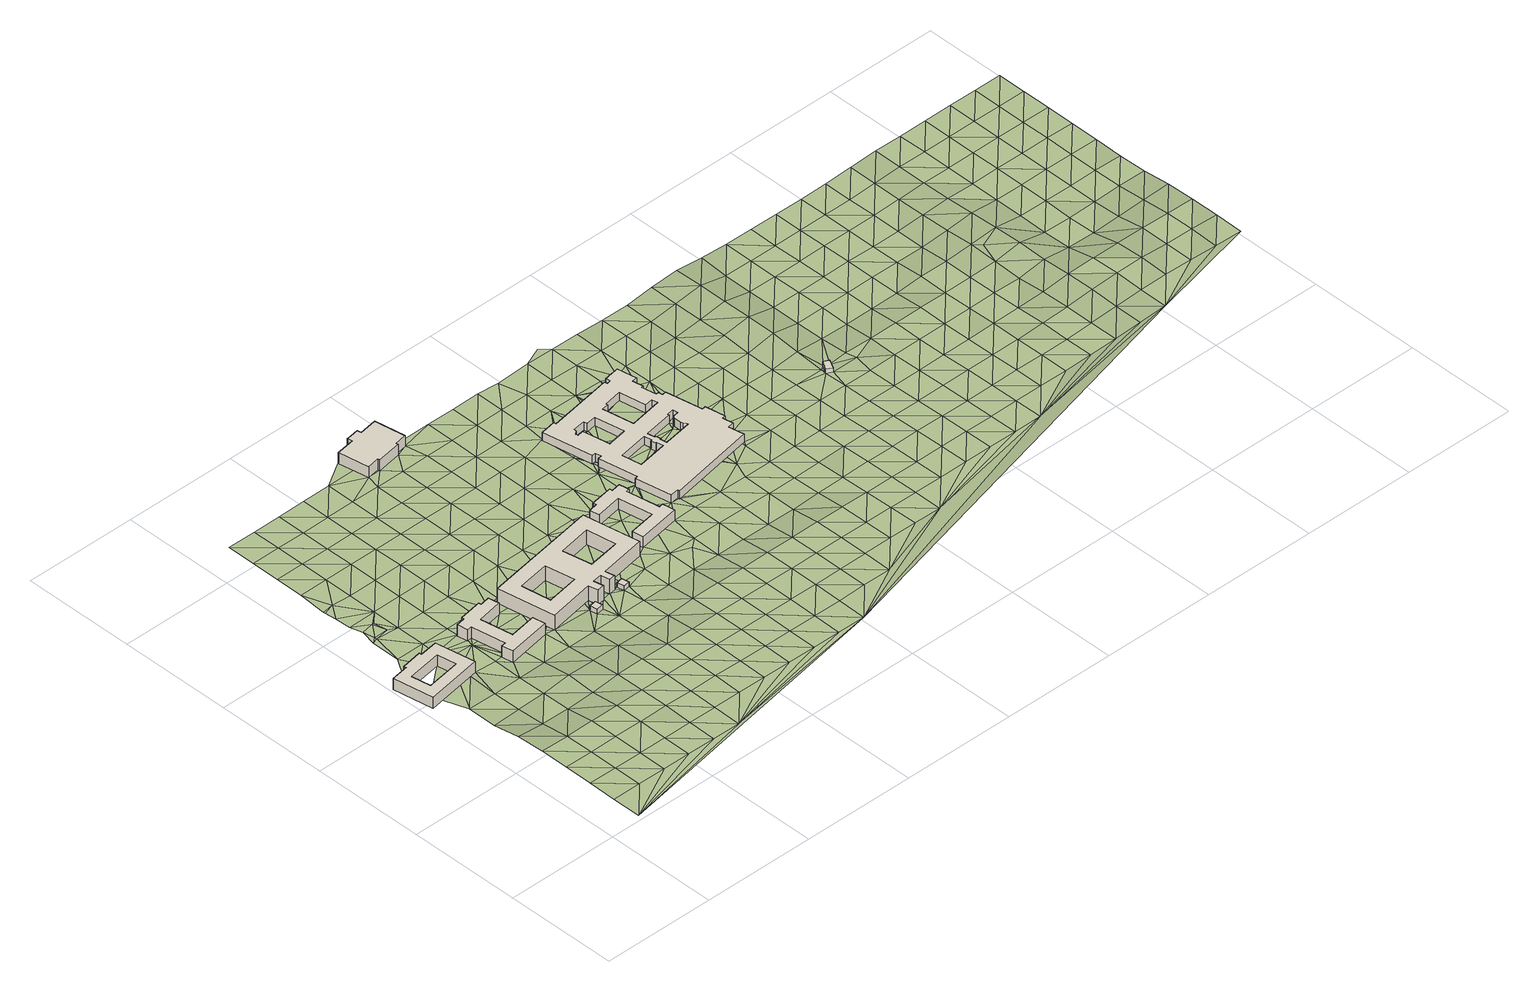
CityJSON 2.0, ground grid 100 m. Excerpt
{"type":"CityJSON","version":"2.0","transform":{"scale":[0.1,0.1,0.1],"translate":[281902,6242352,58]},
"CityObjects":{
"building1":{"type":"Building","attributes":{"osm_address":"Post Graduate Residence Bellville 7530 Cape Town","osm_beds":"91","osm_building":"dormitory","osm_building:levels":"3","osm_residential":"university","osm_type":"multipolygon","footprint":{"type":"Polygon"},"plus_code":"4FRW3J8R+39J","ground_height":60.79,"building_height":9.7,"roof_height":70.49},"geometry":[{"type":"Solid","lod":"1","boundaries":[[[[0,1,2,3]],[[1,4,5,2]],[[4,6,7,5]],[[6,8,9,7]],[[8,10,11,9]],[[10,12,13,11]],[[12,14,15,13]],[[14,0,3,15]],[[16,17,18,19]],[[17,20,21,18]],[[20,22,23,21]],[[22,16,19,23]],[[3,2,5,7,9,11,13,15],[19,18,21,23]],[[14,12,10,8,6,4,1,0],[22,20,17,16]]]]}]},
"building2":{"type":"Building","attributes":{"osm_address":"Anglo Residence Bellville 7530 Cape Town","osm_beds":"112","osm_building":"dormitory","osm_building:levels":"3","osm_residential":"university","footprint":{"type":"Polygon"},"plus_code":"4FRW3J8R+3GW","ground_height":60.95,"building_height":9.7,"roof_height":70.65},"geometry":[{"type":"Solid","lod":"1","boundaries":[[[[24,25,26,27]],[[25,28,29,26]],[[28,30,31,29]],[[30,32,33,31]],[[32,34,35,33]],[[34,36,37,35]],[[36,38,39,37]],[[38,40,41,39]],[[40,42,43,41]],[[42,44,45,43]],[[44,46,47,45]],[[46,48,49,47]],[[48,50,51,49]],[[50,52,53,51]],[[52,54,55,53]],[[54,24,27,55]],[[27,26,29,31,33,35,37,39,41,43,45,47,49,51,53,55]],[[54,52,50,48,46,44,42,40,38,36,34,32,30,28,25,24]]]]}]},
"building3":{"type":"Building","attributes":{"osm_building":"yes","osm_building:levels":"1","footprint":{"type":"Polygon"},"plus_code":"4FRW3J7R+XVM","ground_height":61.16,"building_height":4.1,"roof_height":65.26},"geometry":[{"type":"Solid","lod":"1","boundaries":[[[[56,57,58,59]],[[57,60,61,58]],[[60,62,63,61]],[[62,56,59,63]],[[59,58,61,63]],[[62,60,57,56]]]]}]},
"building4":{"type":"Building","attributes":{"osm_address":"Freedom Square Residence Bellville 7530 Cape Town","osm_beds":"390","osm_building":"dormitory","osm_building:levels":"4","osm_male":"yes","osm_note":"bld is 3 levels mostly; with 4 levels at the turrets","osm_residential":"university","osm_type":"multipolygon","footprint":{"type":"Polygon"},"plus_code":"4FRW3J8R+4WF","ground_height":61.73,"building_height":12.5,"roof_height":74.23},"geometry":[{"type":"Solid","lod":"1","boundaries":[[[[64,65,66,67]],[[65,68,69,66]],[[68,70,71,69]],[[70,72,73,71]],[[72,74,75,73]],[[74,76,77,75]],[[76,78,79,77]],[[78,80,81,79]],[[80,82,83,81]],[[82,84,85,83]],[[84,86,87,85]],[[86,88,89,87]],[[88,64,67,89]],[[90,91,92,93]],[[91,94,95,92]],[[94,96,97,95]],[[96,90,93,97]],[[98,99,100,101]],[[99,102,103,100]],[[102,104,105,103]],[[104,98,101,105]],[[67,66,69,71,73,75,77,79,81,83,85,87,89],[93,92,95,97],[101,100,103,105]],[[88,86,84,82,80,78,76,74,72,70,68,65,64],[96,94,91,90],[104,102,99,98]]]]}]},
"building5":{"type":"Building","attributes":{"osm_building":"yes","osm_building:levels":"1","footprint":{"type":"Polygon"},"plus_code":"4FRW3J8V+222","ground_height":61.37,"building_height":4.1,"roof_height":65.47},"geometry":[{"type":"Solid","lod":"1","boundaries":[[[[106,107,108,109]],[[107,110,111,108]],[[110,112,113,111]],[[112,106,109,113]],[[109,108,111,113]],[[112,110,107,106]]]]}]},
"building6":{"type":"Building","attributes":{"osm_address":"Post Graduate Study and Student Services Bellville 7530 Cape Town","osm_building":"university","osm_building:levels":"3","footprint":{"type":"Polygon"},"plus_code":"4FRW3J8R+RWR","ground_height":62.61,"building_height":9.7,"roof_height":72.31},"geometry":[{"type":"Solid","lod":"1","boundaries":[[[[114,115,116,117,118,119]],[[115,120,121,116]],[[120,122,123,121]],[[122,124,125,123]],[[124,126,127,125]],[[126,128,129,127]],[[128,130,131,129]],[[130,132,133,131]],[[132,134,135,133]],[[134,136,137,135]],[[136,138,139,137]],[[138,140,141,139]],[[140,142,143,144,145,141]],[[142,114,119,118,117,145,144,143]],[[117,116,121,123,125,127,129,131,133,135,137,139,141,145]],[[142,140,138,136,134,132,130,128,126,124,122,120,115,114]]]]}]},
"building7":{"type":"Building","attributes":{"osm_address":"De Beers Residence Bellville 7530 Cape Town","osm_beds":"112","osm_building":"dormitory","osm_building:levels":"3","osm_residential":"university","footprint":{"type":"Polygon"},"plus_code":"4FRW3J8V+57H","ground_height":61.99,"building_height":9.7,"roof_height":71.69},"geometry":[{"type":"Solid","lod":"1","boundaries":[[[[146,147,148,149]],[[147,150,151,148]],[[150,152,153,151]],[[152,154,155,153]],[[154,156,157,155]],[[156,158,159,157]],[[158,160,161,159]],[[160,162,163,161]],[[162,164,165,163]],[[164,166,167,165]],[[166,168,169,167]],[[168,170,171,169]],[[170,172,173,171]],[[172,174,175,173]],[[174,176,177,175]],[[176,146,149,177]],[[149,148,151,153,155,157,159,161,163,165,167,169,171,173,175,177]],[[176,174,172,170,168,166,164,162,160,158,156,154,152,150,147,146]]]]}]},
"building8":{"type":"Building","attributes":{"osm_address":"Mechanical and Industrial Engineering - Mechatronics Bellville 7530 Cape Town","osm_building":"university","osm_building:levels":"2","osm_type":"multipolygon","footprint":{"type":"Polygon"},"plus_code":"4FRW3J8V+9GJ","ground_height":62.05,"building_height":6.9,"roof_height":68.95},"geometry":[{"type":"Solid","lod":"1","boundaries":[[[[178,179,180,181]],[[179,182,183,180]],[[182,184,185,183]],[[184,186,187,185]],[[186,188,189,187]],[[188,190,191,189]],[[190,192,193,191]],[[192,194,195,193]],[[194,196,197,195]],[[196,198,199,197]],[[198,200,201,199]],[[200,202,203,201]],[[202,204,205,203]],[[204,206,207,205]],[[206,208,209,207]],[[208,210,211,209]],[[210,212,213,211]],[[212,214,215,213]],[[214,216,217,215]],[[216,218,219,217]],[[218,220,221,219]],[[220,222,223,221]],[[222,224,225,223]],[[224,226,227,225]],[[226,228,229,227]],[[228,230,231,229]],[[230,232,233,231]],[[232,234,235,233]],[[234,236,237,235]],[[236,238,239,237]],[[238,240,241,239]],[[240,178,181,241]],[[242,243,244,245]],[[243,246,247,244]],[[246,248,249,247]],[[248,250,251,249]],[[250,252,253,251]],[[252,254,255,253]],[[254,256,257,255]],[[256,242,245,257]],[[258,259,260,261]],[[259,262,263,260]],[[262,264,265,263]],[[264,266,267,265]],[[266,268,269,267]],[[268,270,271,269]],[[270,272,273,271]],[[272,274,275,273]],[[274,276,277,275]],[[276,278,279,277]],[[278,280,281,279]],[[280,282,283,281]],[[282,284,285,283]],[[284,286,287,285]],[[286,288,289,287]],[[288,258,261,289]],[[290,291,292,293]],[[291,294,295,292]],[[294,296,297,295]],[[296,298,299,297]],[[298,300,301,299]],[[300,302,303,301]],[[302,304,305,303]],[[304,306,307,305]],[[306,308,309,307]],[[308,310,311,309]],[[310,290,293,311]],[[312,313,314,315]],[[313,316,317,314]],[[316,318,319,317]],[[318,320,321,319]],[[320,322,323,321]],[[322,324,325,323]],[[324,326,327,325]],[[326,312,315,327]],[[181,180,183,185,187,189,191,193,195,197,199,201,203,205,207,209,211,213,215,217,219,221,223,225,227,229,231,233,235,237,239,241],[245,244,247,249,251,253,255,257],[261,260,263,265,267,269,271,273,275,277,279,281,283,285,287,289],[293,292,295,297,299,301,303,305,307,309,311],[315,314,317,319,321,323,325,327]],[[240,238,236,234,232,230,228,226,224,222,220,218,216,214,212,210,208,206,204,202,200,198,196,194,192,190,188,186,184,182,179,178],[256,254,252,250,248,246,243,242],[288,286,284,282,280,278,276,274,272,270,268,266,264,262,259,258],[310,308,306,304,302,300,298,296,294,291,290],[326,324,322,320,318,316,313,312]]]]}]},
"building9":{"type":"Building","attributes":{"osm_address":"Bellville Cape Town","osm_building":"guardhouse","osm_building:levels":"1","footprint":{"type":"Polygon"},"plus_code":"4FRW3J8W+763","ground_height":60.58,"building_height":4.1,"roof_height":64.68},"geometry":[{"type":"Solid","lod":"1","boundaries":[[[[328,329,330,331]],[[329,332,333,330]],[[332,334,335,333]],[[334,328,331,335]],[[331,330,333,335]],[[334,332,329,328]]]]}]},
"terrain1":{"type":"TINRelief","geometry":[{"type":"CompositeSurface","lod":"1","boundaries":[[[336,337,338]],[[339,336,338]],[[339,340,341]],[[338,340,339]],[[342,338,337]],[[343,341,344]],[[344,341,340]],[[343,345,346]],[[338,342,340]],[[345,343,344]],[[342,337,347]],[[348,346,349]],[[350,344,340]],[[349,346,345]],[[350,340,342]],[[351,348,352]],[[353,345,344]],[[352,348,349]],[[354,351,22]],[[350,353,344]],[[347,337,355]],[[356,351,352]],[[347,350,342]],[[349,345,357]],[[353,358,345]],[[359,360,361]],[[354,22,362]],[[351,356,363]],[[361,364,365]],[[22,351,363]],[[364,362,365]],[[345,358,357]],[[366,352,349]],[[367,353,350]],[[350,347,368]],[[355,337,369]],[[352,366,356]],[[349,357,366]],[[370,359,371]],[[353,367,358]],[[350,368,367]],[[372,361,365]],[[363,356,6]],[[361,373,359]],[[363,6,22]],[[372,365,362]],[[374,370,371]],[[374,375,370]],[[371,359,373]],[[356,376,6]],[[358,377,357]],[[361,372,373]],[[356,366,376]],[[371,378,374]],[[368,347,355]],[[374,379,375]],[[380,375,379]],[[358,367,377]],[[381,362,22]],[[22,6,381]],[[379,374,378]],[[357,382,366]],[[383,384,385]],[[386,371,373]],[[362,381,372]],[[378,371,386]],[[383,387,384]],[[385,380,388]],[[368,389,367]],[[376,390,6]],[[382,357,377]],[[391,379,378]],[[380,379,388]],[[392,387,383]],[[389,368,355]],[[386,391,378]],[[383,385,388]],[[393,376,366]],[[372,394,373]],[[390,381,6]],[[388,379,391]],[[367,395,377]],[[391,386,388]],[[393,366,382]],[[390,376,46]],[[386,373,396]],[[397,372,381]],[[395,367,389]],[[372,397,394]],[[392,383,398]],[[390,46,44]],[[381,390,44]],[[388,399,383]],[[376,400,46]],[[382,377,401]],[[396,373,394]],[[392,398,402]],[[400,376,393]],[[44,46,42]],[[389,355,369]],[[381,44,42]],[[401,377,395]],[[383,399,398]],[[388,386,403]],[[381,404,397]],[[386,396,405]],[[394,397,404]],[[406,42,46]],[[393,382,407]],[[402,408,409]],[[406,381,42]],[[406,46,400]],[[389,410,395]],[[411,394,404]],[[394,412,396]],[[407,382,401]],[[405,403,386]],[[402,398,408]],[[394,411,412]],[[413,404,381]],[[414,399,388]],[[369,410,389]],[[404,415,411]],[[393,416,400]],[[413,381,406]],[[417,409,418]],[[401,395,419]],[[416,393,407]],[[388,403,414]],[[409,408,418]],[[415,404,413]],[[396,412,420]],[[420,405,396]],[[398,399,421]],[[410,419,395]],[[412,411,420]],[[406,400,422]],[[420,411,415]],[[369,337,423]],[[407,401,424]],[[408,398,421]],[[400,416,425]],[[421,399,414]],[[417,418,426]],[[413,427,415]],[[419,424,401]],[[428,413,406]],[[422,400,425]],[[369,429,410]],[[430,403,405]],[[427,420,415]],[[431,405,420]],[[408,432,418]],[[422,428,406]],[[410,429,419]],[[433,416,407]],[[424,434,407]],[[435,420,427]],[[427,413,436]],[[430,405,431]],[[421,432,408]],[[437,414,403]],[[435,438,420]],[[427,438,435]],[[416,433,425]],[[439,413,428]],[[426,418,440]],[[420,438,431]],[[407,434,433]],[[436,413,439]],[[422,425,70]],[[438,427,436]],[[422,441,428]],[[442,424,419]],[[403,430,437]],[[432,440,418]],[[441,422,70]],[[443,421,414]],[[419,429,442]],[[429,369,444]],[[445,438,436]],[[446,70,425]],[[441,447,428]],[[448,434,424]],[[421,443,432]],[[425,433,446]],[[443,414,437]],[[440,449,426]],[[438,450,431]],[[447,441,70]],[[447,439,428]],[[451,438,445]],[[442,448,424]],[[436,439,452]],[[452,445,436]],[[430,431,453]],[[450,438,451]],[[433,434,454]],[[455,440,432]],[[444,442,429]],[[452,451,445]],[[430,453,437]],[[448,454,434]],[[453,431,450]],[[432,443,455]],[[444,369,456]],[[446,457,70]],[[458,439,447]],[[70,457,447]],[[439,458,452]],[[459,446,433]],[[449,440,460]],[[461,448,442]],[[437,462,443]],[[454,459,433]],[[460,440,455]],[[442,444,461]],[[462,437,453]],[[451,452,463]],[[451,463,450]],[[446,60,457]],[[454,448,464]],[[443,465,455]],[[459,466,446]],[[460,467,449]],[[446,466,60]],[[447,468,458]],[[464,448,461]],[[465,443,462]],[[457,468,447]],[[469,452,458]],[[456,369,470]],[[450,471,453]],[[472,460,455]],[[60,473,457]],[[60,466,474]],[[469,463,452]],[[444,456,461]],[[459,454,475]],[[60,474,473]],[[453,471,462]],[[464,476,454]],[[463,471,450]],[[472,455,465]],[[473,477,457]],[[473,474,478]],[[477,468,457]],[[458,468,469]],[[466,459,475]],[[473,478,477]],[[474,466,479]],[[454,476,475]],[[478,474,479]],[[461,480,464]],[[481,465,462]],[[460,482,467]],[[477,478,483]],[[460,472,484]],[[483,468,477]],[[479,483,478]],[[480,461,456]],[[481,462,471]],[[485,470,369]],[[466,486,479]],[[460,484,482]],[[487,476,464]],[[488,472,465]],[[479,486,483]],[[466,475,489]],[[469,490,463]],[[483,491,468]],[[112,486,466]],[[468,492,469]],[[464,480,487]],[[481,488,465]],[[483,486,493]],[[466,489,112]],[[494,471,463]],[[483,493,491]],[[476,495,475]],[[486,496,493]],[[491,492,468]],[[480,456,470]],[[496,486,497]],[[494,481,471]],[[472,498,484]],[[490,469,492]],[[497,486,112]],[[476,487,495]],[[494,463,490]],[[488,499,472]],[[496,491,493]],[[485,369,423]],[[496,497,110]],[[112,110,497]],[[489,475,500]],[[112,489,106]],[[496,110,501]],[[472,499,498]],[[112,501,110]],[[124,482,484]],[[480,502,487]],[[107,496,501]],[[501,112,106]],[[491,496,503]],[[500,475,495]],[[491,503,492]],[[503,496,107]],[[504,488,481]],[[107,501,106]],[[502,480,470]],[[481,494,505]],[[489,506,106]],[[124,484,498]],[[495,487,507]],[[488,504,499]],[[492,508,490]],[[500,506,489]],[[481,505,504]],[[124,509,482]],[[507,487,502]],[[510,107,106]],[[482,509,511]],[[494,490,512]],[[107,513,503]],[[492,503,514]],[[515,500,495]],[[516,498,499]],[[106,506,510]],[[470,485,502]],[[505,494,512]],[[515,495,507]],[[512,490,508]],[[499,504,516]],[[492,514,508]],[[513,107,510]],[[498,517,124]],[[509,124,518]],[[503,513,514]],[[519,507,502]],[[520,506,500]],[[521,504,505]],[[518,124,517]],[[500,515,522]],[[498,523,517]],[[523,498,516]],[[519,502,485]],[[505,512,521]],[[509,518,524]],[[500,522,520]],[[513,510,525]],[[526,515,507]],[[510,506,527]],[[516,504,528]],[[508,514,529]],[[513,530,514]],[[519,526,507]],[[528,504,521]],[[518,517,531]],[[512,508,532]],[[527,506,520]],[[525,533,513]],[[525,510,527]],[[517,523,534]],[[508,529,535]],[[515,536,522]],[[523,516,537]],[[514,530,529]],[[530,513,533]],[[524,518,531]],[[423,519,485]],[[515,526,536]],[[532,508,535]],[[537,516,528]],[[531,517,534]],[[512,538,521]],[[533,525,539]],[[539,525,527]],[[520,522,540]],[[529,530,541]],[[542,535,529]],[[543,534,523]],[[536,540,522]],[[512,532,538]],[[543,523,537]],[[541,542,529]],[[519,544,526]],[[528,521,545]],[[519,423,546]],[[533,547,530]],[[520,548,527]],[[547,541,530]],[[542,549,535]],[[531,534,550]],[[532,535,549]],[[533,539,162]],[[542,541,551]],[[162,539,527]],[[519,546,544]],[[540,552,520]],[[521,538,545]],[[543,550,534]],[[553,536,526]],[[552,548,520]],[[554,537,528]],[[549,542,551]],[[551,541,547]],[[555,531,550]],[[531,555,556]],[[162,547,533]],[[536,553,540]],[[557,527,548]],[[537,554,543]],[[553,526,544]],[[528,545,554]],[[549,551,558]],[[527,557,162]],[[549,559,532]],[[538,532,559]],[[560,551,547]],[[546,423,561]],[[548,552,557]],[[543,562,550]],[[560,558,551]],[[563,552,540]],[[558,559,549]],[[544,546,561]],[[540,553,563]],[[555,550,564]],[[562,543,554]],[[547,162,565]],[[566,545,538]],[[538,559,567]],[[565,560,547]],[[568,558,560]],[[168,162,557]],[[559,558,569]],[[558,568,569]],[[564,550,562]],[[553,544,570]],[[557,552,571]],[[162,168,172]],[[545,566,554]],[[552,563,572]],[[538,567,566]],[[565,162,172]],[[560,573,568]],[[544,561,570]],[[423,574,561]],[[560,565,573]],[[170,172,168]],[[575,569,568]],[[571,552,572]],[[571,168,557]],[[565,172,170]],[[568,573,575]],[[563,553,576]],[[565,577,573]],[[569,578,559]],[[577,575,573]],[[575,579,569]],[[578,567,559]],[[562,554,580]],[[570,576,553]],[[566,581,554]],[[168,582,170]],[[577,579,575]],[[582,565,170]],[[579,578,569]],[[583,572,563]],[[577,565,584]],[[564,562,580]],[[580,554,581]],[[168,571,585]],[[574,570,561]],[[577,584,579]],[[586,566,567]],[[168,585,582]],[[576,583,563]],[[565,582,587]],[[578,586,567]],[[584,565,587]],[[571,572,588]],[[579,587,578]],[[579,584,587]],[[589,576,570]],[[566,590,581]],[[583,588,572]],[[591,564,580]],[[592,582,585]],[[582,593,587]],[[582,592,593]],[[570,574,589]],[[566,586,590]],[[594,586,578]],[[585,571,595]],[[578,596,594]],[[578,597,596]],[[583,576,598]],[[587,599,578]],[[588,595,571]],[[593,600,587]],[[586,594,601]],[[596,597,594]],[[602,580,581]],[[597,578,599]],[[598,576,589]],[[601,594,597]],[[590,603,581]],[[585,604,592]],[[604,593,592]],[[599,587,600]],[[586,601,605]],[[574,423,606]],[[607,590,586]],[[595,604,585]],[[603,602,581]],[[601,597,608]],[[588,583,609]],[[610,591,580]],[[598,611,583]],[[605,607,586]],[[574,612,589]],[[608,597,599]],[[603,590,613]],[[607,614,590]],[[593,615,600]],[[601,616,605]],[[583,611,609]],[[580,602,610]],[[601,608,616]],[[613,590,614]],[[612,598,589]],[[617,595,588]],[[615,593,604]],[[607,605,618]],[[607,618,619]],[[607,619,614]],[[605,620,618]],[[621,599,600]],[[619,618,622]],[[620,605,616]],[[618,620,622]],[[619,622,620]],[[595,617,604]],[[588,609,617]],[[608,599,623]],[[624,611,598]],[[603,613,625]],[[614,619,626]],[[626,619,620]],[[616,627,620]],[[614,625,613]],[[628,616,608]],[[602,603,629]],[[624,598,612]],[[615,630,600]],[[631,612,574]],[[621,600,630]],[[620,627,626]],[[623,599,621]],[[625,614,626]],[[611,632,609]],[[616,633,627]],[[623,628,608]],[[602,634,610]],[[604,617,635]],[[629,603,625]],[[633,616,628]],[[632,611,624]],[[627,633,626]],[[615,604,636]],[[626,633,625]],[[630,615,637]],[[621,630,637]],[[634,602,629]],[[621,637,638]],[[604,635,636]],[[623,621,638]],[[609,639,617]],[[640,637,615]],[[638,637,641]],[[623,638,641]],[[615,642,640]],[[640,641,637]],[[643,628,623]],[[644,623,641]],[[639,609,632]],[[643,633,628]],[[645,640,642]],[[641,640,645]],[[641,645,646]],[[641,646,644]],[[647,624,612]],[[644,643,623]],[[642,615,636]],[[574,606,631]],[[635,617,648]],[[633,643,649]],[[650,625,633]],[[629,625,650]],[[647,612,631]],[[648,617,639]],[[645,642,651]],[[652,646,645]],[[652,644,646]],[[653,632,624]],[[649,650,633]],[[643,654,649]],[[655,642,636]],[[644,656,643]],[[635,657,636]],[[632,653,639]],[[654,658,649]],[[659,634,629]],[[653,624,647]],[[635,648,657]],[[650,649,658]],[[645,651,652]],[[651,642,655]],[[650,660,629]],[[644,652,656]],[[661,654,643]],[[648,639,662]],[[643,656,663]],[[658,654,664]],[[660,659,629]],[[643,663,661]],[[636,657,665]],[[631,606,647]],[[666,652,651]],[[662,639,653]],[[636,667,655]],[[668,652,666]],[[669,650,658]],[[651,655,670]],[[671,652,668]],[[671,672,652]],[[656,652,672]],[[661,664,654]],[[636,665,667]],[[673,666,651]],[[673,651,670]],[[674,657,648]],[[668,666,673]],[[658,664,669]],[[671,668,673]],[[671,675,672]],[[672,675,656]],[[647,676,653]],[[677,663,656]],[[662,674,648]],[[675,671,673]],[[650,669,678]],[[679,661,663]],[[670,655,680]],[[656,675,677]],[[681,660,650]],[[676,647,606]],[[663,677,679]],[[650,678,682]],[[423,683,606]],[[670,680,673]],[[667,665,179]],[[684,655,667]],[[664,661,685]],[[664,686,669]],[[685,661,679]],[[662,653,687]],[[665,657,688]],[[675,673,689]],[[680,655,684]],[[667,179,690]],[[674,691,657]],[[677,675,692]],[[678,669,686]],[[650,682,681]],[[693,679,677]],[[686,694,678]],[[695,659,660]],[[696,686,664]],[[687,653,676]],[[690,684,667]],[[694,682,678]],[[688,179,665]],[[689,673,680]],[[677,692,693]],[[693,685,679]],[[685,696,664]],[[657,691,688]],[[684,690,697]],[[692,675,698]],[[688,690,179]],[[675,689,698]],[[693,692,699]],[[693,700,685]],[[701,694,686]],[[700,693,699]],[[660,681,695]],[[702,680,684]],[[684,697,702]],[[694,701,682]],[[702,689,680]],[[696,685,700]],[[699,692,703]],[[662,704,674]],[[662,687,705]],[[701,686,696]],[[659,695,706]],[[676,606,707]],[[708,696,700]],[[698,703,692]],[[681,682,701]],[[690,709,697]],[[700,699,710]],[[704,691,674]],[[710,699,703]],[[701,696,708]],[[662,705,704]],[[708,700,710]],[[690,688,709]],[[676,707,687]],[[698,710,703]],[[702,711,689]],[[711,702,697]],[[708,712,701]],[[713,698,689]],[[709,711,697]],[[681,701,714]],[[710,712,708]],[[705,687,715]],[[691,716,688]],[[681,714,695]],[[691,704,717]],[[707,715,687]],[[713,689,711]],[[718,707,606]],[[714,701,712]],[[688,716,709]],[[710,698,719]],[[691,717,716]],[[704,705,720]],[[705,715,720]],[[698,713,719]],[[721,695,714]],[[710,722,712]],[[723,717,704]],[[711,709,724]],[[716,725,709]],[[704,720,723]],[[710,719,722]],[[726,715,707]],[[727,714,712]],[[728,718,606]],[[709,725,724]],[[713,711,729]],[[716,717,730]],[[707,718,726]],[[723,731,717]],[[712,722,727]],[[720,715,732]],[[713,729,719]],[[733,721,714]],[[729,711,724]],[[730,725,716]],[[717,731,730]],[[732,723,720]],[[732,715,726]],[[714,727,733]],[[728,606,734]],[[722,719,735]],[[729,736,719]],[[737,731,723]],[[724,725,738]],[[730,739,725]],[[737,723,732]],[[719,736,735]],[[740,726,718]],[[741,727,722]],[[725,739,738]],[[729,724,742]],[[731,743,730]],[[727,741,733]],[[718,728,740]],[[731,737,744]],[[722,735,741]],[[745,732,726]],[[729,742,736]],[[742,724,738]],[[683,734,606]],[[731,744,743]],[[739,730,329]],[[737,732,745]],[[745,726,740]],[[736,746,735]],[[741,747,733]],[[738,739,748]],[[329,730,743]],[[736,742,746]],[[749,744,737]],[[728,734,740]],[[739,329,748]],[[423,750,683]],[[749,737,745]],[[741,735,751]],[[752,735,746]],[[743,744,753]],[[738,754,742]],[[755,738,748]],[[329,743,332]],[[740,756,745]],[[751,747,741]],[[749,753,744]],[[735,752,751]],[[332,748,329]],[[756,740,734]],[[755,754,738]],[[746,742,757]],[[334,748,332]],[[758,332,743]],[[748,328,755]],[[748,334,328]],[[759,749,745]],[[753,758,743]],[[746,757,752]],[[759,745,756]],[[742,754,757]],[[747,751,760]],[[334,332,761]],[[761,332,758]],[[755,328,762]],[[328,334,762]],[[749,763,753]],[[749,759,764]],[[765,756,734]],[[751,752,766]],[[757,767,752]],[[768,334,761]],[[754,755,769]],[[749,764,763]],[[768,762,334]],[[756,765,759]],[[758,753,770]],[[751,766,760]],[[734,683,765]],[[752,767,766]],[[769,755,762]],[[758,770,761]],[[771,757,754]],[[753,763,770]],[[768,761,772]],[[759,773,764]],[[759,765,774]],[[769,771,754]],[[766,775,760]],[[776,767,757]],[[763,764,773]],[[768,777,762]],[[772,761,770]],[[759,774,773]],[[757,771,776]],[[683,778,765]],[[779,766,767]],[[768,772,777]],[[780,769,762]],[[778,774,765]],[[763,781,770]],[[763,773,782]],[[767,776,779]],[[783,775,766]],[[780,762,777]],[[770,781,772]],[[784,771,769]],[[763,782,781]],[[766,779,783]],[[785,773,774]],[[786,774,778]],[[784,769,780]],[[787,778,683]],[[788,776,771]],[[785,782,773]],[[777,772,789]],[[774,786,785]],[[781,790,772]],[[771,784,788]],[[791,779,776]],[[772,790,789]],[[780,777,792]],[[781,782,793]],[[794,782,785]],[[776,788,791]],[[795,786,778]],[[780,792,784]],[[796,783,779]],[[797,787,683]],[[792,777,789]],[[781,793,790]],[[782,794,793]],[[778,787,795]],[[779,791,796]],[[786,798,785]],[[784,799,788]],[[790,800,789]],[[799,784,792]],[[786,795,798]],[[790,793,800]],[[801,794,785]],[[788,802,791]],[[683,803,797]],[[802,788,799]],[[789,804,792]],[[785,798,801]],[[805,789,800]],[[787,797,795]],[[793,794,806]],[[791,807,796]],[[804,789,805]],[[807,791,802]],[[792,808,799]],[[794,801,806]],[[795,809,798]],[[800,793,810]],[[797,809,795]],[[792,804,808]],[[811,796,807]],[[812,803,683]],[[800,810,805]],[[802,799,813]],[[793,806,810]],[[801,798,814]],[[798,809,814]],[[799,808,813]],[[802,815,807]],[[805,816,804]],[[810,817,805]],[[797,803,809]],[[801,818,806]],[[814,819,801]],[[802,813,815]],[[808,804,816]],[[820,811,807]],[[812,683,750]],[[816,805,817]],[[801,819,818]],[[814,809,821]],[[822,810,806]],[[807,815,820]],[[821,809,803]],[[808,823,813]],[[818,822,806]],[[808,816,824]],[[825,819,814]],[[826,817,810]],[[815,813,823]],[[825,814,821]],[[808,824,823]],[[810,822,826]],[[816,817,827]],[[818,819,828]],[[829,819,825]],[[830,821,803]],[[827,824,816]],[[820,815,831]],[[827,817,826]],[[815,823,832]],[[819,829,828]],[[833,822,818]],[[803,812,830]],[[815,832,831]],[[834,825,821]],[[835,823,824]],[[833,818,828]],[[836,824,827]],[[837,826,822]],[[830,834,821]],[[838,829,825]],[[835,832,823]],[[824,836,835]],[[822,833,837]],[[827,826,839]],[[825,834,838]],[[812,750,830]],[[840,828,829]],[[841,831,832]],[[839,826,837]],[[842,832,835]],[[828,840,833]],[[843,836,827]],[[829,838,840]],[[833,844,837]],[[832,842,841]],[[834,830,845]],[[750,846,830]],[[827,839,843]],[[836,847,835]],[[848,844,833]],[[834,845,838]],[[845,830,846]],[[848,833,840]],[[836,843,847]],[[844,849,837]],[[850,842,835]],[[837,851,839]],[[844,848,849]],[[838,852,840]],[[845,853,838]],[[835,847,850]],[[750,854,846]],[[839,851,843]],[[855,841,842]],[[851,837,849]],[[852,848,840]],[[838,853,852]],[[842,850,855]],[[856,845,846]],[[843,857,847]],[[849,848,858]],[[851,857,843]],[[845,856,853]],[[856,846,854]],[[858,848,852]],[[850,847,859]],[[854,750,860]],[[847,857,859]],[[861,852,853]],[[851,849,862]],[[863,849,858]],[[853,856,861]],[[851,862,857]],[[855,850,864]],[[862,849,863]],[[859,865,850]],[[866,858,852]],[[867,852,861]],[[850,865,864]],[[868,856,854]],[[859,857,869]],[[870,860,750]],[[867,866,852]],[[869,857,862]],[[871,863,858]],[[868,854,860]],[[861,856,872]],[[873,865,859]],[[871,858,866]],[[873,859,869]],[[861,872,867]],[[863,874,862]],[[856,868,872]],[[875,870,750]],[[876,864,865]],[[874,863,871]],[[877,865,873]],[[878,869,862]],[[866,867,879]],[[872,880,867]],[[865,877,876]],[[868,860,881]],[[862,874,878]],[[866,879,871]],[[882,873,869]],[[879,867,880]],[[881,860,870]],[[883,872,868]],[[878,882,869]],[[884,877,873]],[[874,871,885]],[[881,883,868]],[[879,886,871]],[[887,880,872]],[[873,882,884]],[[874,885,878]],[[876,877,888]],[[885,871,886]],[[872,883,887]],[[889,879,880]],[[877,884,888]],[[890,881,870]],[[882,878,891]],[[889,880,887]],[[885,892,878]],[[893,886,879]],[[890,870,875]],[[894,883,881]],[[882,891,884]],[[891,878,892]],[[879,889,893]],[[885,886,895]],[[894,881,890]],[[896,887,883]],[[888,884,897]],[[895,886,893]],[[891,898,884]],[[899,892,885]],[[883,894,896]],[[900,889,887]],[[884,898,897]],[[885,895,899]],[[901,891,892]],[[900,887,896]],[[902,893,889]],[[901,892,899]],[[903,898,891]],[[889,900,902]],[[893,904,895]],[[891,901,903]],[[905,897,898]],[[904,893,902]],[[906,899,895]],[[898,903,905]],[[895,904,906]],[[907,901,899]],[[907,899,906]],[[908,903,901]],[[901,907,908]],[[909,905,903]],[[903,908,909]]]}]}
},
"vertices":[
[163,2307,22],[10,2283,22],[10,2283,125],[163,2307,125],[68,1927,22],[68,1927,125],[569,2012,22],[569,2012,125],[509,2362,22],[509,2362,125],[348,2338,22],[348,2338,125],[345,2359,22],[345,2359,125],[159,2327,22],[159,2327,125],[148,2038,22],[120,2204,22],[120,2204,125],[148,2038,125],[422,2253,22],[422,2253,125],[450,2087,22],[450,2087,125],
[1151,2365,22],[1134,2462,22],[1134,2462,127],[1151,2365,127],[1048,2447,22],[1048,2447,127],[1044,2470,22],[1044,2470,127],[841,2435,22],[841,2435,127],[844,2414,22],[844,2414,127],[762,2400,22],[762,2400,127],[778,2305,22],[778,2305,127],[818,2312,22],[818,2312,127],[870,2011,22],[870,2011,127],[826,2004,22],[826,2004,127],[844,1904,22],[844,1904,127],[1231,1970,22],[1231,1970,127],[1212,2083,22],[1212,2083,127],[973,2042,22],[973,2042,127],[925,2326,22],[925,2326,127],
[1709,1949,27],[1646,1939,27],[1646,1939,73],[1709,1949,73],[1656,1874,27],[1656,1874,73],[1720,1884,27],[1720,1884,73],
[2272,2516,27],[2251,2638,27],[2251,2638,162],[2272,2516,162],[1223,2464,27],[1223,2464,162],[1310,1958,27],[1310,1958,162],[1720,2032,27],[1720,2032,162],[1736,1946,27],[1736,1946,162],[1799,1957,27],[1799,1957,162],[1783,2043,27],[1783,2043,162],[1865,2056,27],[1865,2056,162],[1880,1975,27],[1880,1975,162],[1935,1984,27],[1935,1984,162],[1920,2066,27],[1920,2066,162],[2337,2137,27],[2337,2137,162],[1653,2408,27],[1699,2154,27],[1699,2154,162],[1653,2408,162],[1412,2104,27],[1412,2104,162],[1371,2361,27],[1371,2361,162],[2148,2495,27],[2192,2238,27],[2192,2238,162],[2148,2495,162],[1908,2191,27],[1908,2191,162],[1860,2445,27],[1860,2445,162],
[2035,1937,34],[2025,2001,34],[2025,2001,75],[2035,1937,75],[1967,1992,34],[1967,1992,75],[1977,1928,34],[1977,1928,75],
[1677,4459,43],[1645,4454,43],[1645,4454,143],[1677,4459,143],[1677,4459,104],[1677,4459,81],[1652,4412,43],[1652,4412,143],[1488,4385,43],[1488,4385,143],[1532,4118,43],[1532,4118,143],[1642,4136,43],[1642,4136,143],[1645,4118,43],[1645,4118,143],[1865,4153,43],[1865,4153,143],[1862,4173,43],[1862,4173,143],[1968,4190,43],[1968,4190,143],[1924,4461,43],[1924,4461,143],[1766,4436,43],[1766,4436,143],[1760,4472,43],[1760,4472,143],[1723,4466,43],[1723,4466,81],[1723,4466,104],[1723,4466,143],
[2698,2727,38],[2618,2714,38],[2618,2714,137],[2698,2727,137],[2614,2740,38],[2614,2740,137],[2416,2707,38],[2416,2707,137],[2420,2677,38],[2420,2677,137],[2342,2664,38],[2342,2664,137],[2355,2580,38],[2355,2580,137],[2584,2618,38],[2584,2618,137],[2634,2319,38],[2634,2319,137],[2395,2279,38],[2395,2279,137],[2412,2179,38],[2412,2179,137],[2788,2242,38],[2788,2242,137],[2770,2351,38],[2770,2351,137],[2733,2345,38],[2733,2345,137],[2685,2634,38],[2685,2634,137],[2713,2639,38],[2713,2639,137],
[2985,2398,35],[3767,2538,35],[3767,2538,110],[2985,2398,110],[3742,2674,35],[3742,2674,110],[3797,2684,35],[3797,2684,110],[3780,2777,35],[3780,2777,110],[3812,2782,35],[3812,2782,110],[3780,2958,35],[3780,2958,110],[3749,2953,35],[3749,2953,110],[3690,3276,35],[3690,3276,110],[3655,3270,35],[3655,3270,110],[3648,3309,35],[3648,3309,110],[3627,3305,35],[3627,3305,110],[3604,3433,35],[3604,3433,110],[3621,3436,35],[3621,3436,110],[3605,3527,35],[3605,3527,110],[3652,3535,35],[3652,3535,110],[3622,3707,35],[3622,3707,110],[3485,3683,35],[3485,3683,110],[3492,3643,35],[3492,3643,110],[3457,3637,35],[3457,3637,110],[3453,3663,35],[3453,3663,110],[2875,3563,35],[2875,3563,110],[2871,3585,35],[2871,3585,110],[2731,3561,35],[2731,3561,110],[2808,3121,35],[2808,3121,110],[2842,3127,35],[2842,3127,110],[2852,3074,35],[2852,3074,110],[2816,3068,35],[2816,3068,110],[2877,2726,35],[2877,2726,110],[2850,2721,35],[2850,2721,110],[2907,2404,35],[2907,2404,110],[2982,2417,35],[2982,2417,110],[2995,2805,35],[2967,2973,35],[2967,2973,110],[2995,2805,110],[3229,3017,35],[3229,3017,110],[3240,2952,35],[3240,2952,110],[3230,2950,35],[3230,2950,110],[3237,2909,35],[3237,2909,110],[3246,2910,35],[3246,2910,110],[3257,2849,35],[3257,2849,110],[3291,2916,35],[3299,2917,35],[3299,2917,110],[3291,2916,110],[3291,2966,35],[3291,2966,110],[3280,2962,35],[3280,2962,110],[3271,3023,35],[3271,3023,110],[3526,3069,35],[3526,3069,110],[3525,3082,35],[3525,3082,110],[3584,3093,35],[3584,3093,110],[3593,3047,35],[3593,3047,110],[3538,3039,35],[3538,3039,110],[3532,3014,35],[3532,3014,110],[3530,2958,35],[3530,2958,110],[3536,2938,35],[3536,2938,110],[3552,2911,35],[3552,2911,110],[3555,2900,35],[3555,2900,110],[3301,2858,35],[3301,2858,110],[2994,3131,35],[2952,3368,35],[2952,3368,110],[2994,3131,110],[2897,3360,35],[2897,3360,110],[2894,3379,35],[2894,3379,110],[2917,3399,35],[2917,3399,110],[2922,3408,35],[2922,3408,110],[2923,3425,35],[2923,3425,110],[3031,3440,35],[3031,3440,110],[3035,3407,35],[3035,3407,110],[3120,3421,35],[3120,3421,110],[3167,3161,35],[3167,3161,110],[3230,3450,35],[3290,3460,35],[3290,3460,110],[3230,3450,110],[3288,3476,35],[3288,3476,110],[3446,3503,35],[3446,3503,110],[3487,3268,35],[3487,3268,110],[3555,3280,35],[3555,3280,110],[3564,3228,35],[3564,3228,110],[3277,3178,35],[3277,3178,110],
[4782,2780,26],[4738,2699,26],[4738,2699,67],[4782,2780,67],[4786,2674,26],[4786,2674,67],[4829,2755,26],[4829,2755,67],
[265,252,53],[265,2,49],[513,252,53],[265,502,57],[513,502,56],[265,752,59],[762,252,52],[265,1001,60],[513,752,59],[513,1001,56],[265,1251,47],[1010,252,51],[265,1501,1],[513,1251,25],[762,502,56],[265,1751,10],[513,1501,11],[762,752,62],[148,2038,23],[1259,252,50],[513,1751,5],[762,1251,21],[762,1001,57],[265,2500,29],[159,2327,26],[345,2359,26],[422,2253,28],[513,2000,22],[163,2307,26],[348,2338,26],[762,1501,16],[1010,752,60],[1010,502,54],[1508,252,49],[265,2750,29],[315,2770,29],[509,2362,28],[513,2500,29],[312,2789,29],[296,2890,31],[762,1751,14],[1010,1001,59],[441,2790,31],[403,2907,33],[265,2999,31],[762,2250,27],[1010,1251,35],[347,3263,33],[248,3232,33],[256,3136,33],[513,2750,31],[246,3248,33],[513,2999,33],[1259,502,54],[762,2000,22],[421,2910,33],[265,3499,34],[1010,1501,48],[762,2400,30],[1259,752,65],[762,2500,30],[778,2305,27],[513,3499,36],[513,3249,35],[1010,1751,16],[1259,1001,63],[265,3748,35],[762,2999,35],[818,2312,27],[762,2750,34],[973,2042,27],[1259,1251,58],[513,3748,37],[265,3998,36],[1508,502,53],[844,2414,30],[841,2435,30],[1010,2250,30],[762,3249,37],[925,2326,30],[1259,1501,40],[265,4248,36],[513,3998,38],[1508,752,60],[1010,2500,33],[762,3499,38],[1231,1970,27],[2999,502,44],[1508,1001,64],[1259,1751,19],[513,4248,38],[1048,2447,33],[1212,2083,27],[1756,502,51],[1010,2999,37],[1010,2750,36],[762,3748,37],[1508,1501,39],[1508,1251,60],[1044,2470,33],[1151,2365,32],[1010,3249,39],[1134,2462,33],[1259,2250,32],[762,3998,38],[1259,2000,27],[1756,752,60],[1010,3499,39],[2005,502,50],[1223,2464,36],[1508,1751,21],[1412,2104,29],[1756,1001,62],[762,4248,38],[1259,2750,39],[1259,2500,36],[1371,2361,32],[1259,2999,40],[1756,1251,61],[1010,3748,38],[2253,502,48],[1646,1939,32],[1508,2250,35],[1756,1501,36],[1010,3998,39],[2005,752,55],[1259,3249,40],[1508,2750,42],[2005,1001,60],[1259,3499,40],[1756,1751,27],[1010,4248,40],[1699,2154,37],[1653,2408,41],[2502,502,46],[1508,2999,42],[1259,3748,40],[1709,1949,32],[1720,1884,32],[2005,1501,37],[2005,1251,60],[1720,2032,32],[1736,1946,32],[1799,1957,32],[2253,752,56],[1508,3249,41],[1259,4248,42],[1783,2043,32],[1259,3998,41],[2750,502,43],[1880,1975,32],[2253,1001,60],[1508,3499,42],[2005,1751,30],[1756,2750,45],[1908,2191,38],[1860,2445,41],[1865,2056,32],[1756,2999,44],[2253,1251,62],[1920,2066,34],[1935,1984,34],[1508,3998,43],[1508,3748,41],[2253,1501,54],[2005,2000,34],[2502,752,51],[2005,2250,38],[1756,3499,42],[1756,3249,42],[2253,1751,32],[2502,1001,58],[2005,2750,44],[1508,4248,45],[2253,2000,35],[1488,4385,45],[2005,2999,44],[2192,2238,40],[2148,2495,42],[2502,1251,60],[1756,3748,42],[1645,4118,44],[1642,4136,46],[2750,752,50],[2502,1751,34],[2005,3249,43],[2502,1501,58],[1756,3998,44],[1652,4412,47],[2337,2137,40],[2750,1001,55],[2502,2000,35],[2005,3499,44],[2251,2638,45],[2272,2516,42],[1862,4173,46],[2253,2999,44],[2395,2279,40],[1865,4153,46],[2253,2750,45],[2750,1251,58],[2005,3748,45],[2253,3249,45],[2412,2179,40],[2750,1501,55],[2355,2580,42],[2342,2664,45],[2005,3998,46],[2999,1001,55],[2253,3499,46],[2999,752,50],[2502,2500,42],[2670,1938,35],[2416,2707,44],[1968,4190,49],[2420,2677,44],[2750,1751,30],[2999,1251,57],[2253,3748,46],[2005,4248,49],[1924,4461,49],[2750,2000,35],[2502,2750,44],[2502,2999,44],[2584,2618,42],[3247,752,54],[2253,3998,49],[2999,1501,56],[2253,4248,51],[2750,2500,40],[2502,3499,46],[2502,3249,45],[2618,2714,44],[2614,2740,44],[3247,1001,59],[2999,2000,35],[2999,1751,32],[2685,2634,42],[3496,752,54],[2698,2727,42],[3247,1251,60],[2713,2639,42],[2750,2999,43],[2750,2750,42],[2502,3998,49],[2502,3748,47],[2907,2404,38],[3247,1501,58],[2850,2721,42],[2999,2250,37],[2750,3249,44],[2877,2726,40],[3247,1751,31],[3496,1001,61],[2731,3561,46],[2502,4248,50],[2985,2398,38],[2982,2417,38],[2808,3121,43],[3247,2000,34],[2816,3068,43],[2852,3074,43],[3496,1251,62],[2967,2973,41],[2995,2805,40],[2842,3127,44],[2750,3998,49],[2750,3748,47],[3247,2250,35],[2897,3360,43],[4242,1001,56],[2894,3379,45],[2994,3131,43],[3496,1751,29],[2750,4248,51],[3496,1501,59],[3745,1001,61],[2871,3585,46],[2875,3563,45],[3257,2849,39],[2999,3249,43],[3496,2000,31],[2917,3399,45],[2923,3425,45],[2952,3368,43],[3230,2950,40],[2922,3408,45],[3229,3017,40],[3745,1251,61],[2999,3748,47],[3031,3440,45],[3035,3407,45],[3167,3161,42],[2999,3998,48],[3237,2909,40],[3993,1001,60],[3745,1501,55],[3120,3421,45],[2940,4234,49],[3496,2250,34],[3555,2396,36],[3246,2910,40],[3240,2952,40],[3745,1751,41],[3291,2916,40],[3280,2962,40],[3301,2858,39],[3277,3178,42],[3271,3023,40],[3299,2917,40],[3291,2966,40],[3993,1251,58],[3745,2000,31],[3230,3450,44],[3247,3748,45],[3536,2938,39],[3496,2999,39],[3993,1501,50],[3290,3460,44],[3555,2900,39],[3525,3082,39],[3745,2250,34],[3288,3476,44],[3247,4248,48],[3247,3998,45],[3487,3268,40],[3993,1751,42],[3496,3249,40],[3446,3503,41],[3745,2500,35],[3530,2958,39],[3742,2674,36],[3532,3014,39],[3457,3637,41],[3552,2911,39],[3538,3039,39],[3526,3069,39],[3593,3047,39],[3993,2000,33],[3584,3093,39],[4242,1251,57],[3564,3228,40],[3453,3663,41],[3555,3280,40],[3749,2953,36],[3496,3998,40],[3496,3748,41],[5485,1251,55],[3780,2777,36],[3604,3433,41],[3492,3643,41],[4242,1501,53],[3993,2500,36],[3745,2999,36],[3797,2684,36],[3993,2250,34],[3655,3270,37],[3627,3305,37],[3485,3683,41],[3496,4248,44],[3605,3527,41],[3812,2782,36],[3745,3249,37],[3648,3309,37],[3621,3436,38],[3622,3707,37],[3780,2958,36],[3690,3276,37],[4242,2000,41],[4242,1751,48],[3419,4319,44],[4490,1251,56],[3652,3535,38],[3993,2750,35],[3745,3499,38],[3993,2999,34],[3745,3748,37],[3993,3249,34],[3745,3998,36],[4490,1501,53],[4242,2500,35],[4242,2250,37],[4739,1251,55],[3993,3499,33],[4490,1751,50],[3745,4248,38],[3993,3748,32],[4490,2000,44],[4242,2999,27],[4242,2750,31],[4739,1501,53],[3993,3998,30],[4987,1251,55],[4242,3249,28],[4490,2500,35],[4490,2250,38],[4739,1751,50],[3993,4248,27],[5236,1251,55],[4242,3748,19],[4242,3499,25],[4739,2000,43],[4490,2999,25],[4490,2750,30],[4987,1501,53],[4242,3998,21],[4490,3249,29],[4739,2500,31],[4739,2250,35],[4987,1751,49],[4490,3499,48],[4242,4248,25],[4739,2750,26],[4987,2000,42],[6976,1501,87],[4490,3998,45],[4490,3748,46],[4987,2250,34],[4739,3249,74],[4739,2999,49],[5236,1501,52],[4739,3499,77],[4987,2500,29],[5236,1751,49],[4490,4248,51],[5009,2658,46],[4987,2999,27],[5236,2250,34],[5236,2000,43],[5485,1501,52],[4739,3998,76],[4739,3748,78],[4987,2750,46],[4987,3249,25],[5236,2500,31],[4987,3499,25],[5236,2750,39],[5485,2000,45],[5485,1751,50],[4739,4248,72],[4987,3748,25],[5236,2999,24],[5733,1501,53],[4987,3998,26],[5236,3249,26],[5485,2500,35],[5485,2250,39],[4987,4248,44],[5236,3499,26],[5733,2000,47],[5733,1751,52],[5982,1501,49],[5236,3748,23],[5485,2999,23],[5485,2750,42],[5236,3998,25],[5485,3249,24],[5733,2500,38],[5733,2250,40],[5982,1751,49],[5236,4248,28],[6230,1501,56],[5982,2000,48],[5485,3499,29],[5733,2750,45],[5982,2250,48],[5485,3748,25],[6479,1501,64],[5733,3249,27],[5733,2999,26],[5982,2500,40],[5485,3998,22],[5733,3499,28],[6230,1751,55],[5982,2750,37],[5485,4248,26],[6727,1501,75],[5733,3748,25],[6230,2000,60],[5733,3998,22],[5982,3249,28],[5982,2999,44],[6230,2500,42],[6230,2250,51],[5733,4248,23],[6479,1751,64],[6230,2750,42],[5982,3748,27],[5982,3499,24],[6479,2000,67],[6230,2999,41],[6230,3249,26],[6479,2500,38],[6479,2250,61],[6727,1751,78],[5982,4248,23],[5982,3998,26],[6479,2750,49],[6727,2000,88],[6230,3748,27],[6230,3499,26],[6479,2999,59],[6727,2250,87],[6479,3249,44],[6727,2500,75],[6230,4248,25],[6230,3998,26],[6479,3499,39],[6539,2935,59],[6976,2000,100],[6976,1751,90],[6479,3748,37],[6727,2750,82],[6727,2999,75],[6479,3998,35],[6727,3249,62],[6976,2500,42],[6976,2250,91],[7224,1751,92],[6479,4248,36],[7224,2000,104],[6727,3499,53],[6976,2750,34],[6727,3748,49],[7473,1751,87],[7224,2250,92],[6976,3249,43],[6976,2999,41],[6727,4248,51],[6727,3998,47],[7224,2750,30],[7224,2500,38],[7473,2000,90],[6976,3499,42],[7722,1751,77],[7224,2999,40],[7473,2250,89],[6976,3748,44],[7224,3249,43],[7970,1751,70],[6976,4248,46],[6976,3998,45],[7224,3499,45],[7473,2750,36],[7473,2500,50],[7722,2000,85],[7224,3748,46],[7722,2250,83],[7224,3998,46],[7473,3249,45],[7473,2999,39],[7722,2500,59],[7224,4248,49],[7722,2750,42],[7970,2000,74],[7473,3748,48],[7473,3499,47],[7722,2999,42],[7970,2250,78],[7722,3249,44],[7970,2500,67],[7473,4248,50],[7473,3998,48],[7722,3499,46],[7970,2750,42],[7722,3748,46],[7970,2999,34],[7722,3998,47],[7970,3249,42],[7722,4248,49],[7970,3499,43],[7970,3748,43],[7970,3998,44],[7970,4248,47]
]}
